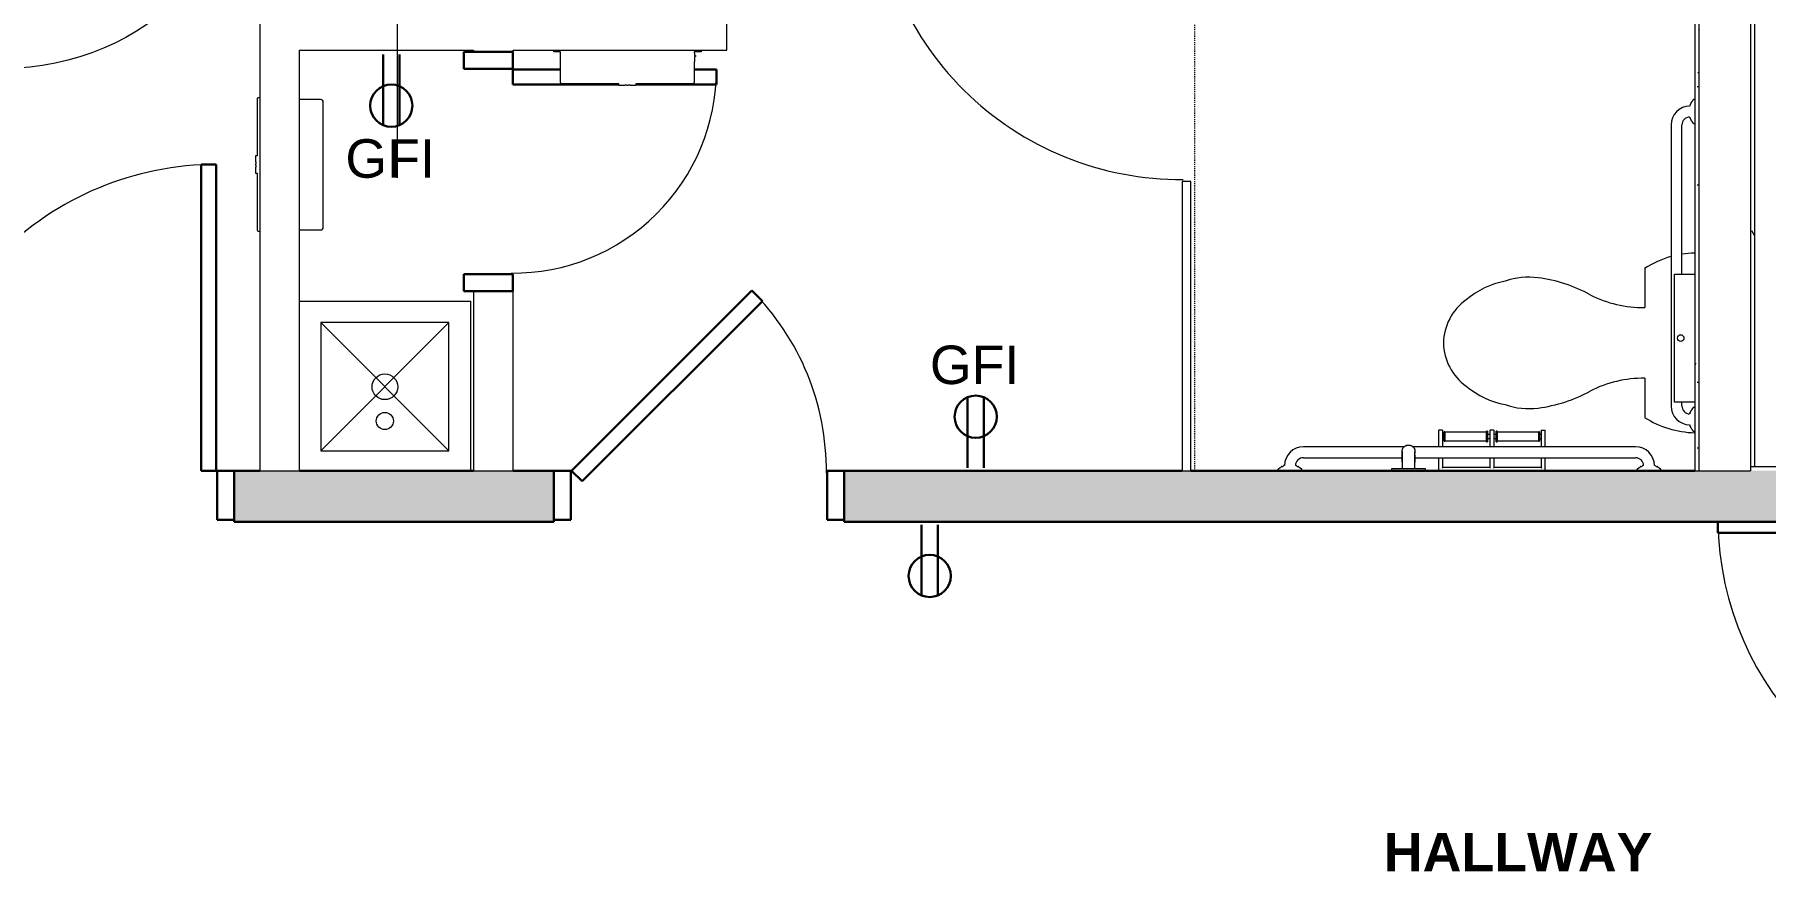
# Model space of a CAD drawing. Header units: inches. Extents: x -4688 to 1542, y -3558 to 978.
# Drawn here: x 585.1 to 787.5, y 395.9 to 493.8 of the extents above; entities that cross this region are included whole.
import ezdxf

# ---------------------------------------------------------------- set-up
doc = ezdxf.new("R2010")
doc.units = ezdxf.units.IN
doc.header["$MEASUREMENT"] = 0
doc.linetypes.add('Dash 1_8_', pattern=[0.25, 0.125, -0.125])
for name, color, linetype, lineweight in [('A-ANNO-NOTE', 131, 'Continuous', 40), ('A-AREA-IDEN', 2, 'Continuous', 9), ('A-DETL', 90, 'Continuous', 9), ('A-DOOR', 31, 'Continuous', 18), ('A-DOOR-FRAM', 31, 'Continuous', 30), ('A-WALL', 113, 'Continuous', 18), ('A-WALL-PATT', 111, 'Continuous', 18), ('I-FURN', 30, 'Continuous', 9), ('I-WALL', 2, 'Continuous', 18), ('P-SANR-FIXT', 6, 'Continuous', 9), ('Q-SPCQ', 91, 'Continuous', 9)]:
    doc.layers.add(name, color=color, linetype=linetype, lineweight=lineweight)
doc.styles.add('Swis721 Lt BT', font='swissl.ttf', dxfattribs={"height": 4.5})
doc.styles.add('Swis721 Lt BT_B', font='', dxfattribs={"height": 4.5})
doc.styles.get('Swis721 Lt BT_B').set_extended_font_data('Swis721 Lt BT', bold=True)
pattern_1 = [(0, (0, 0), (15.36, 3.84), [0.634, -10.886, 0.634, -10.886, -61.44]), (0, (0, 0), (15.36, 3.84), [-23.04, 0.634, -22.406, 0.634, -10.886, -26.88]), (0, (0, 0), (15.36, 3.84), [-57.6, 0.634, -7.046, 0.634, -18.566]), (120, (5.76, 1.92), (-11.005538, 11.38215), [0.634, -10.886, 0.634, -10.886, -61.44]), (120, (5.76, 1.92), (-11.005538, 11.38215), [-23.04, 0.634, -22.406, 0.634, -10.886, -26.88]), (120, (5.76, 1.92), (-11.005538, 11.38215), [-57.6, 0.634, -7.046, 0.634, -18.566]), (240, (7.68, 9.6), (-4.354462, -15.22215), [0.634, -10.886, 0.634, -10.886, -61.44]), (240, (7.68, 9.6), (-4.354462, -15.22215), [-23.04, 0.634, -22.406, 0.634, -10.886, -26.88]), (240, (7.68, 9.6), (-4.354462, -15.22215), [-57.6, 0.634, -7.046, 0.634, -18.566])]

# ---------------------------------------------------------------- blocks, each defined once
blk = doc.blocks.new('Single Flush - D1 2_6_ X 8_-8256118-1st Floor Power _ Signal')
at = {"layer": 'A-DOOR', "color": 8, "lineweight": 30}
for p, q in [((-7.41, -22.84), (13.67, -1.76)), ((13.67, -1.76), (14.91, -3)), ((14.91, -3), (-6.17, -24.08)), ((-6.17, -24.08), (-7.41, -22.84))]:
    blk.add_line(p, q, dxfattribs=at)
at = {"layer": 'A-DOOR', "lineweight": 9}
blk.add_arc((14.91, -3), 29.81, 179.5, 225, dxfattribs=at)
at = {"layer": 'A-DOOR-FRAM', "color": 8}
for p, q in [((-17, 2.75), (-17, -3)), ((-17, 2.75), (-15, 2.75)), ((-15, 2.75), (-15, -3)), ((15, 2.75), (15, -3)), ((15, 2.75), (17, 2.75)), ((17, 2.75), (17, -3)), ((-17, -3), (-15, -3)), ((15, -3), (17, -3))]:
    blk.add_line(p, q, dxfattribs=at)
blk = doc.blocks.new('Single Glass_All Glass_Frameless - 3_-0_x8_-0_-8319656-1st Floor Power _ Signal')
at = {"layer": 'A-DOOR'}
for p, q in [((20.62, 36.78), (20.62, 0.78)), ((21.99, 36.78), (20.62, 36.78)), ((21.99, 0.78), (21.99, 36.78)), ((20.62, 0.78), (21.99, 0.78))]:
    blk.add_line(p, q, dxfattribs=at)
at = {"layer": 'A-DOOR', "lineweight": 9}
blk.add_arc((21.99, 0.78), 36, 90, 180.5, dxfattribs=at)
blk = doc.blocks.new('Single Flush - D1 3_ X 8_-8256348-1st Floor Power _ Signal')
at = {"layer": 'A-DOOR', "lineweight": 30}
for p, q in [((16.15625, 38.8125), (16.15625, 3)), ((17.90625, 38.8125), (16.15625, 38.8125)), ((17.90625, 3), (17.90625, 38.8125)), ((16.15625, 3), (17.90625, 3))]:
    blk.add_line(p, q, dxfattribs=at)
at = {"layer": 'A-DOOR', "lineweight": 9}
blk.add_arc((17.90625, 3), 35.8125, 90, 180.5, dxfattribs=at)
at = {"layer": 'A-DOOR-FRAM'}
for p, q in [((-20, -2.75), (-20, 3)), ((-20, 3), (-18, 3)), ((-18, -2.75), (-18, 3)), ((18.000004, -2.75), (18.000004, 3)), ((18.000004, 3), (20.000004, 3)), ((20.000004, -2.75), (20.000004, 3)), ((-20, -2.75), (-18, -2.75)), ((18.000004, -2.75), (20.000004, -2.75))]:
    blk.add_line(p, q, dxfattribs=at)
blk = doc.blocks.new('ADA TOILET - Floor Mount 2-7618382-1st Floor Power _ Signal')
at = {"layer": 'P-SANR-FIXT', "linetype": 'Dash 1_8_'}
for p, q in [((-42, -60.94), (-42, -2.44)), ((14.94, -60.94), (-42, -60.94))]:
    blk.add_line(p, q, dxfattribs=at)
at = {"layer": 'P-SANR-FIXT'}
for p, q in [((-8.7, -8.31), (-4.13, -8.31)), ((4.13, -8.31), (8.7, -8.31))]:
    blk.add_line(p, q, dxfattribs=at)
for centre, radius, start, end in [((0.69, -2.25), 11.19, 180.9973, 188.8331), ((-0.69, -2.25), 11.19, 327.1473, 359.0027), ((0.69, -2.25), 11.19, 195.4839, 212.8527), ((-17.85, -8.46), 13.72, 332.9997, 0.6089), ((17.85, -8.46), 13.72, 179.3911, 207.0003), ((9.41, -22.94), 17.16, 151.2397, 172.7867), ((-9.41, -22.94), 17.16, 7.2133, 28.7603), ((0.88, -21.86), 8.56, 172.7867, 198.8936), ((-0.88, -21.86), 8.56, 341.1064, 7.2133), ((2.68, -22.72), 10.08, 190.9157, 219.9319), ((-2.68, -22.72), 10.08, 320.0681, 349.0843), ((0.18, -25.42), 6.45, 215.8378, 268.4031), ((-0.18, -25.42), 6.45, 271.5969, 324.1622)]:
    blk.add_arc(centre, radius, start, end, dxfattribs=at)
blk = doc.blocks.new('P-Mop_Sink - P-Mop_Sink 2-7674777-1st Floor Power _ Signal')
at = {"layer": 'P-SANR-FIXT'}
for p, q in [((-12, 0), (8, 0)), ((8, 0), (8, -19.8125)), ((5.5, -2.5), (-9.5, -17.5)), ((-9.5, -2.5), (5.5, -17.5)), ((-9.5, -2.5), (-9.5, -17.5)), ((5.5, -2.5), (-9.5, -2.5)), ((5.5, -17.5), (5.5, -2.5)), ((-9.5, -17.5), (5.5, -17.5))]:
    blk.add_line(p, q, dxfattribs=at)
for centre, radius in [((-2, -10), 1.5), ((-2, -14), 1)]:
    blk.add_circle(centre, radius, dxfattribs=at)
blk = doc.blocks.new('Single Flush - D2 2_X8_-7674782-1st Floor Power _ Signal')
at = {"layer": 'A-DOOR', "lineweight": 30}
for p, q in [((10.16, -2.31), (11.91, -2.31)), ((10.16, -14.69), (10.16, -2.31)), ((11.91, -2.31), (11.91, -7.88)), ((10.16, -26.12), (10.16, -16.69)), ((11.91, -23.5), (11.91, -26.12)), ((11.91, -26.12), (10.16, -26.12))]:
    blk.add_line(p, q, dxfattribs=at)
at = {"layer": 'A-DOOR', "lineweight": 9}
blk.add_arc((11.91, -2.31), 23.81, 179.5, 270, dxfattribs=at)
at = {"layer": 'A-DOOR-FRAM'}
for p, q in [((-14, 3.44), (-14, -2.31)), ((-14, 3.44), (-12, 3.44)), ((-12, 3.44), (-12, -2.31)), ((12, 3.44), (12, -2.31)), ((12, 3.44), (14, 3.44)), ((14, 3.44), (14, -2.31)), ((-14, -2.31), (-12, -2.31)), ((12, -2.31), (14, -2.31))]:
    blk.add_line(p, q, dxfattribs=at)
blk = doc.blocks.new('P-Grab_Bar-36in - 36 INCH-8432785-1st Floor Power _ Signal')
at = {"layer": 'I-FURN'}
for p, q in [((779.28, 486.16), (779.14, 486.16)), ((778.67, 485.46), (778.67, 485.4)), ((778.67, 484.12), (778.67, 484.06)), ((776.49, 483.19), (776.49, 450.33)), ((777.76, 465.76), (777.76, 483.19)), ((779.14, 483.36), (779.28, 483.36)), ((777.76, 450.34), (777.76, 450.76)), ((779.28, 450.16), (779.14, 450.16)), ((778.67, 449.46), (778.67, 449.4)), ((778.67, 448.12), (778.67, 448.06)), ((779.14, 447.36), (779.28, 447.36))]:
    blk.add_line(p, q, dxfattribs=at)
for centre, radius, start, end in [((779.02, 485.89), 0.0975, 119.1521, 180.844), ((778.95, 486.07), 0.0984, 282.9529, 357.0442), ((779.14, 486.07), 0.0934, 90, 181.9989), ((778.7, 483.19), 2.21, 90.8555, 180), ((778.7, 483.18), 0.946, 92.3411, 179.4235), ((778.7, 485.47), 0.0327, 122.2602, 183.2136), ((778.7, 484.05), 0.0327, 176.7864, 237.7398), ((778.54, 485.71), 0.259, 302.2602, 359.7322), ((778.54, 483.81), 0.259, 0.2678, 57.7398), ((778.9, 485.72), 0.0983, 122.176, 187.8138), ((778.82, 485.9), 0.0998, 286.0057, 349.9867), ((778.9, 483.8), 0.0983, 172.1862, 237.824), ((778.82, 483.62), 0.0998, 10.0133, 73.9943), ((779.02, 483.63), 0.0975, 179.156, 240.8479), ((778.95, 483.45), 0.0984, 2.9558, 77.0471), ((779.14, 483.45), 0.0934, 178.0011, 270), ((778.7, 450.33), 2.21, 180.1144, 269.1364), ((778.7, 450.34), 0.946, 180.3393, 267.6607), ((778.7, 449.47), 0.0327, 122.2661, 183.2325), ((778.54, 449.71), 0.259, 302.2661, 359.7339), ((778.9, 449.72), 0.0983, 122.1794, 187.8206), ((778.82, 449.9), 0.0998, 286.0117, 349.9883), ((779.02, 449.89), 0.0975, 119.1532, 180.8468), ((778.95, 450.07), 0.0984, 282.955, 357.045), ((779.14, 450.07), 0.0934, 90, 182), ((778.7, 448.05), 0.0327, 176.7536, 237.7296), ((778.54, 447.81), 0.259, 0.2648, 57.7296), ((778.9, 447.8), 0.0983, 172.1743, 237.8182), ((778.82, 447.62), 0.0998, 10.0105, 73.9839), ((779.02, 447.63), 0.0975, 179.1511, 240.846), ((778.95, 447.45), 0.0984, 2.9544, 77.0435), ((779.14, 447.45), 0.0934, 177.9992, 270)]:
    blk.add_arc(centre, radius, start, end, dxfattribs=at)
blk = doc.blocks.new('P-Grab_Bar_18in_Vertical - 18 INCH-8435429-1st Floor Power _ Signal')
at = {"layer": 'Q-SPCQ'}
for p, q in [((-2, 0), (-2, -0.25)), ((-2, 0), (-2, -0.25)), ((0, -0.25), (-1.95, -0.25)), ((-1.95, -0.25), (-1.95, -0.25)), ((-0.75, -0.25), (-0.75, -1)), ((-0.75, -0.25), (-0.75, -1)), ((1.95, -0.25), (0, -0.25)), ((0.75, -1), (0.75, -0.25)), ((0.75, -1), (0.75, -0.25)), ((1.95, -0.25), (1.95, -0.25)), ((2, -0.25), (2, 0)), ((2, -0.25), (2, 0)), ((-0.75, -2.08), (-0.75, -2.06))]:
    blk.add_line(p, q, dxfattribs=at)
at = {"layer": 'Q-SPCQ', "flags": 128}
for points in [[(-0.75, -1), (-0.75, -1.05), (-0.75, -1.1), (-0.75, -1.15), (-0.75, -1.2), (-0.75, -1.25), (-0.75, -1.3), (-0.75, -1.35), (-0.75, -1.39), (-0.75, -1.44), (-0.75, -1.49), (-0.75, -1.53), (-0.75, -1.58), (-0.75, -1.62), (-0.75, -1.66), (-0.75, -1.71), (-0.75, -1.75), (-0.75, -1.79), (-0.75, -1.82), (-0.75, -1.86), (-0.75, -1.9), (-0.75, -1.93), (-0.75, -1.96), (-0.75, -1.99), (-0.75, -2.02), (-0.75, -2.05), (-0.75, -2.08), (-0.75, -2.1), (-0.75, -2.13), (-0.75, -2.15), (-0.75, -2.17), (-0.75, -2.18), (-0.75, -2.2), (-0.75, -2.21), (-0.75, -2.22), (-0.75, -2.23), (-0.75, -2.24), (-0.75, -2.24), (-0.75, -2.25), (-0.75, -2.25), (-0.75, -2.25)], [(-0.75, -1.86), (-0.75, -1.83), (-0.75, -1.8), (-0.75, -1.76), (-0.75, -1.72), (-0.75, -1.68), (-0.75, -1.63), (-0.75, -1.59), (-0.75, -1.54), (-0.75, -1.5), (-0.75, -1.45), (-0.75, -1.41), (-0.75, -1.36), (-0.75, -1.31), (-0.75, -1.26), (-0.75, -1.21), (-0.75, -1.16), (-0.75, -1.11), (-0.75, -1.06), (-0.75, -1.01), (-0.75, -1)], [(0.75, -2.25), (0.75, -2.25), (0.75, -2.25), (0.75, -2.24), (0.75, -2.23), (0.75, -2.23), (0.75, -2.21), (0.75, -2.2), (0.75, -2.19), (0.75, -2.17), (0.75, -2.15), (0.75, -2.13), (0.75, -2.11), (0.75, -2.08), (0.75, -2.06), (0.75, -2.03), (0.75, -2), (0.75, -1.97), (0.75, -1.94), (0.75, -1.91), (0.75, -1.87), (0.75, -1.83), (0.75, -1.8), (0.75, -1.76), (0.75, -1.72), (0.75, -1.68), (0.75, -1.63), (0.75, -1.59), (0.75, -1.54), (0.75, -1.5), (0.75, -1.45), (0.75, -1.41), (0.75, -1.36), (0.75, -1.31), (0.75, -1.26), (0.75, -1.21), (0.75, -1.16), (0.75, -1.11), (0.75, -1.06), (0.75, -1.01), (0.75, -1)], [(0.75, -1), (0.75, -1.05), (0.75, -1.1), (0.75, -1.15), (0.75, -1.2), (0.75, -1.25), (0.75, -1.3), (0.75, -1.35), (0.75, -1.39), (0.75, -1.44), (0.75, -1.49), (0.75, -1.53), (0.75, -1.58), (0.75, -1.62), (0.75, -1.66), (0.75, -1.71), (0.75, -1.75), (0.75, -1.79), (0.75, -1.82), (0.75, -1.86), (0.75, -1.9), (0.75, -1.93), (0.75, -1.96), (0.75, -1.99), (0.75, -2.02), (0.75, -2.05), (0.75, -2.08), (0.75, -2.1), (0.75, -2.13), (0.75, -2.15), (0.75, -2.17), (0.75, -2.18), (0.75, -2.2), (0.75, -2.21), (0.75, -2.22), (0.75, -2.23), (0.75, -2.24), (0.75, -2.24), (0.75, -2.25), (0.75, -2.25), (0.75, -2.25)], [(-0.75, -2.25), (-0.75, -2.25), (-0.75, -2.25), (-0.75, -2.24), (-0.75, -2.23), (-0.75, -2.23), (-0.75, -2.21), (-0.75, -2.2), (-0.75, -2.19), (-0.75, -2.17), (-0.75, -2.15), (-0.75, -2.13), (-0.75, -2.11)], [(0, -3), (-0.03, -3), (-0.06, -3), (-0.09, -2.99), (-0.12, -2.99), (-0.15, -2.99), (-0.18, -2.98), (-0.21, -2.97), (-0.24, -2.96), (-0.26, -2.95), (-0.29, -2.94), (-0.32, -2.93), (-0.35, -2.92), (-0.37, -2.9), (-0.4, -2.89), (-0.42, -2.87), (-0.45, -2.85), (-0.47, -2.83), (-0.49, -2.81), (-0.52, -2.79), (-0.54, -2.77), (-0.56, -2.75), (-0.58, -2.73), (-0.6, -2.7), (-0.61, -2.68), (-0.63, -2.66), (-0.65, -2.63), (-0.66, -2.6), (-0.68, -2.58), (-0.69, -2.55), (-0.7, -2.52), (-0.71, -2.49), (-0.72, -2.47), (-0.73, -2.44), (-0.73, -2.41), (-0.74, -2.38), (-0.74, -2.35), (-0.75, -2.32), (-0.75, -2.29), (-0.75, -2.26), (-0.75, -2.25)], [(0.75, -2.25), (0.75, -2.28), (0.75, -2.31), (0.74, -2.34), (0.74, -2.37), (0.74, -2.4), (0.73, -2.43), (0.72, -2.46), (0.71, -2.49), (0.7, -2.51), (0.69, -2.54), (0.68, -2.57), (0.67, -2.6), (0.65, -2.62), (0.64, -2.65), (0.62, -2.67), (0.6, -2.7), (0.58, -2.72), (0.56, -2.74), (0.54, -2.77), (0.52, -2.79), (0.5, -2.81), (0.48, -2.83), (0.45, -2.85), (0.43, -2.86), (0.41, -2.88), (0.38, -2.9), (0.35, -2.91), (0.33, -2.93), (0.3, -2.94), (0.27, -2.95), (0.24, -2.96), (0.22, -2.97), (0.19, -2.98), (0.16, -2.98), (0.13, -2.99), (0.1, -2.99), (0.07, -3), (0.04, -3), (0.01, -3)]]:
    blk.add_lwpolyline(points, dxfattribs=at)
blk = doc.blocks.new('P-Grab_Bar-42in - 42 INCH-8434794-1st Floor Power _ Signal')
at = {"layer": 'I-FURN'}
for p, q in [((745.28, 445.55), (733.48, 445.55)), ((772.34, 445.55), (746.27, 445.55)), ((733.49, 444.28), (745.03, 444.28)), ((746.53, 444.28), (772.34, 444.28)), ((730.51, 442.9), (730.51, 442.76)), ((731.27, 443.37), (731.21, 443.37)), ((732.61, 443.37), (732.55, 443.37)), ((733.31, 442.76), (733.31, 442.9)), ((772.51, 442.9), (772.51, 442.76)), ((773.27, 443.37), (773.21, 443.37)), ((774.61, 443.37), (774.55, 443.37)), ((775.31, 442.76), (775.31, 442.9))]:
    blk.add_line(p, q, dxfattribs=at)
for centre, radius, start, end in [((733.48, 443.34), 2.21, 90.1144, 179.1364), ((772.34, 443.34), 2.21, 0.8555, 90), ((733.49, 443.33), 0.946, 90.3393, 177.6607), ((772.33, 443.33), 0.946, 2.3411, 89.4235), ((730.6, 442.9), 0.0934, 87.9992, 180), ((730.6, 443.09), 0.0984, 272.9544, 347.0435), ((730.78, 443.02), 0.0975, 89.1511, 150.846), ((730.77, 443.22), 0.0998, 280.0105, 343.9839), ((730.95, 443.14), 0.0983, 82.1743, 147.8182), ((730.96, 443.49), 0.259, 270.2648, 327.7296), ((731.2, 443.34), 0.0327, 86.7536, 147.7296), ((732.62, 443.34), 0.0327, 32.2661, 93.2325), ((732.86, 443.49), 0.259, 212.2661, 269.7339), ((732.87, 443.14), 0.0983, 32.1794, 97.8206), ((733.05, 443.22), 0.0998, 196.0117, 259.9883), ((733.04, 443.02), 0.0975, 29.1532, 90.8468), ((733.22, 443.09), 0.0984, 192.955, 267.045), ((733.22, 442.9), 0.0934, 0, 92), ((772.6, 442.9), 0.0934, 88.0011, 180), ((772.6, 443.09), 0.0984, 272.9558, 347.0471), ((772.78, 443.02), 0.0975, 89.156, 150.8479), ((772.77, 443.22), 0.0998, 280.0133, 343.9943), ((772.95, 443.14), 0.0983, 82.1862, 147.824), ((772.96, 443.49), 0.259, 270.2678, 327.7398), ((773.2, 443.34), 0.0327, 86.7864, 147.7398), ((774.62, 443.34), 0.0327, 32.2602, 93.2136), ((774.86, 443.49), 0.259, 212.2602, 269.7322), ((774.87, 443.14), 0.0983, 32.176, 97.8138), ((775.05, 443.22), 0.0998, 196.0057, 259.9867), ((775.04, 443.02), 0.0975, 29.1521, 90.844), ((775.22, 443.09), 0.0984, 192.9529, 267.0442), ((775.22, 442.9), 0.0934, 0, 91.9989)]:
    blk.add_arc(centre, radius, start, end, dxfattribs=at)
blk = doc.blocks.new('Single Flush - D2 3_ X 8_-V121-1st Floor Power _ Signal')
at = {"layer": 'A-DOOR', "lineweight": 30}
for p, q in [((16.16, 38.62), (16.16, 2.81)), ((17.44, 38.62), (16.16, 38.62)), ((16.16, 2.81), (17.44, 2.81))]:
    blk.add_line(p, q, dxfattribs=at)
at = {"layer": 'A-DOOR', "lineweight": 9}
blk.add_arc((17.91, 2.81), 35.81, 90.7477, 180.5, dxfattribs=at)
at = {"layer": 'A-DOOR-FRAM'}
for p, q in [((-20, -2.94), (-20, 2.81)), ((-20, 2.81), (-18, 2.81)), ((-18, -2.94), (-18, 2.81)), ((18, -2.94), (18, 2.81)), ((18, 2.81), (20, 2.81)), ((20, -2.94), (20, 2.81)), ((-20, -2.94), (-18, -2.94)), ((18, -2.94), (20, -2.94))]:
    blk.add_line(p, q, dxfattribs=at)
blk = doc.blocks.new('P-Seat_Cover_Dispenser - P-Seat_Cover_Dispenser-2689002-1st Floor Power _ Signal')
at = {"layer": 'Q-SPCQ'}
for p, q in [((487.28, 465.26), (489.65, 465.26)), ((489.65, 465.26), (489.65, 450.26)), ((489.65, 450.26), (487.28, 450.26))]:
    blk.add_line(p, q, dxfattribs=at)
blk.add_ellipse((488.93, 457.75), major_axis=(0, 0.391), ratio=0.967919, dxfattribs=at)
blk = doc.blocks.new('Toilet-Tissue-Dispenser_Bobrick_B-2740 - B-2740-7898746-1st Floor Power _ Signal')
at = {"layer": 'Q-SPCQ'}
for p, q in [((749.28, 447.51), (749.28, 445.55)), ((749.28, 447.51), (749.34, 447.51)), ((749.71, 447.51), (749.34, 447.51)), ((749.71, 447.51), (749.78, 447.51)), ((749.78, 445.55), (749.78, 447.51)), ((755.28, 447.51), (755.28, 445.55)), ((755.28, 447.51), (755.34, 447.51)), ((755.71, 447.51), (755.34, 447.51)), ((755.71, 447.51), (755.78, 447.51)), ((755.78, 445.55), (755.78, 447.51)), ((761.28, 447.51), (761.28, 445.55)), ((761.28, 447.51), (761.34, 447.51)), ((761.34, 447.51), (761.71, 447.51)), ((761.71, 447.51), (761.78, 447.51)), ((761.78, 445.55), (761.78, 447.51)), ((750.03, 447.01), (749.77, 447.01)), ((749.77, 446.51), (750.03, 446.51)), ((750.03, 447.32), (749.96, 447.32)), ((749.96, 447.32), (749.96, 447.3)), ((749.96, 446.2), (749.96, 447.32)), ((755.03, 447.26), (749.96, 447.26)), ((749.96, 446.26), (755.03, 446.26)), ((749.96, 446.22), (749.96, 446.2)), ((749.96, 446.2), (750.03, 446.2)), ((750.03, 447.32), (750.03, 446.2)), ((750.03, 447.3), (750.03, 447.32)), ((750.03, 446.2), (750.03, 446.22)), ((755.03, 447.38), (754.9, 447.38)), ((754.9, 446.13), (754.9, 447.38)), ((754.9, 446.13), (755.03, 446.13)), ((755.03, 447.38), (755.03, 446.13)), ((755.28, 447.01), (755.03, 447.01)), ((755.03, 446.51), (755.28, 446.51)), ((756.03, 447.01), (755.77, 447.01)), ((755.77, 446.51), (756.03, 446.51)), ((756.15, 447.38), (756.03, 447.38)), ((756.03, 446.13), (756.03, 447.38)), ((761.09, 447.26), (756.03, 447.26)), ((756.03, 446.26), (761.09, 446.26)), ((756.03, 446.13), (756.15, 446.13)), ((756.15, 447.38), (756.15, 446.13)), ((761.09, 447.32), (761.03, 447.32)), ((761.03, 447.32), (761.03, 447.3)), ((761.03, 446.2), (761.03, 447.32)), ((761.28, 447.01), (761.03, 447.01)), ((761.03, 446.51), (761.28, 446.51)), ((761.03, 446.22), (761.03, 446.2)), ((761.03, 446.2), (761.09, 446.2)), ((761.09, 447.32), (761.09, 446.2)), ((761.09, 447.3), (761.09, 447.32)), ((761.09, 446.2), (761.09, 446.22)), ((749.28, 444.28), (749.28, 442.76)), ((749.78, 443.13), (749.78, 444.28)), ((755.28, 444.28), (755.28, 443.13)), ((755.78, 443.13), (755.78, 444.28)), ((761.28, 444.28), (761.28, 443.13)), ((761.78, 442.76), (761.78, 444.28)), ((755.28, 443.13), (749.78, 443.13)), ((761.28, 443.13), (755.78, 443.13))]:
    blk.add_line(p, q, dxfattribs=at)
for points, knots in [([(749.78, 443.13), (749.78, 443.13), (749.78, 443.13), (749.77, 443.13), (749.77, 443.13), (749.76, 443.12), (749.76, 443.12), (749.75, 443.11), (749.75, 443.1), (749.74, 443.1), (749.73, 443.09), (749.72, 443.08), (749.71, 443.07)], [0, 0, 0, 0, 0.166667, 0.25, 0.333333, 0.416667, 0.5, 0.583333, 0.666667, 0.75, 0.833333, 1, 1, 1, 1]), ([(755.34, 443.07), (755.33, 443.08), (755.33, 443.08), (755.32, 443.09), (755.31, 443.1), (755.3, 443.11), (755.3, 443.11), (755.29, 443.12), (755.29, 443.12), (755.28, 443.13), (755.28, 443.13), (755.28, 443.13), (755.28, 443.13), (755.28, 443.13), (755.28, 443.13)], [0, 0, 0, 0, 0.142857, 0.285714, 0.357143, 0.428571, 0.5, 0.571429, 0.642857, 0.714286, 0.785714, 0.857143, 0.928571, 1, 1, 1, 1]), ([(755.78, 443.13), (755.78, 443.13), (755.78, 443.13), (755.77, 443.13), (755.77, 443.13), (755.77, 443.13), (755.76, 443.12), (755.76, 443.12), (755.75, 443.11), (755.75, 443.11), (755.74, 443.1), (755.74, 443.09), (755.73, 443.08), (755.72, 443.08), (755.71, 443.07)], [0, 0, 0, 0, 0.071429, 0.142857, 0.214286, 0.285714, 0.357143, 0.428571, 0.5, 0.571429, 0.642857, 0.714286, 0.857143, 1, 1, 1, 1]), ([(761.28, 443.13), (761.28, 443.13), (761.28, 443.13), (761.28, 443.13), (761.28, 443.13), (761.29, 443.12), (761.29, 443.12), (761.3, 443.11), (761.31, 443.1), (761.31, 443.1), (761.33, 443.09), (761.33, 443.08), (761.34, 443.07)], [0, 0, 0, 0, 0.166667, 0.25, 0.333333, 0.416667, 0.5, 0.583333, 0.666667, 0.75, 0.833333, 1, 1, 1, 1])]:
    blk.add_open_spline(points, degree=3, knots=knots, dxfattribs=at)
blk = doc.blocks.new('P-Recessed Trash and Paper Towel Dispenser - Small_Receptacle-2830693-1st Floor Power _ Signal')
at = {"layer": 'Q-SPCQ'}
for p, q in [((611.08, 486.25), (611.08, 479.57)), ((611.4, 486.38), (611.22, 486.38)), ((618.52, 486.17), (616.03, 486.17)), ((618.83, 471.23), (618.83, 485.86)), ((611.08, 479.57), (610.88, 479.57)), ((610.88, 479.57), (610.88, 478.88)), ((610.88, 478.88), (610.93, 478.88)), ((610.93, 478.65), (610.88, 478.65)), ((610.88, 478.65), (610.88, 478.49)), ((610.88, 478.49), (610.93, 478.49)), ((610.93, 478.26), (610.88, 478.26)), ((610.88, 478.26), (610.88, 477.57)), ((610.93, 478.88), (610.93, 478.65)), ((610.93, 478.49), (610.93, 478.26)), ((610.88, 477.57), (611.08, 477.57)), ((611.08, 477.57), (611.08, 470.89)), ((611.22, 470.76), (611.4, 470.76)), ((616.03, 470.92), (618.52, 470.92))]:
    blk.add_line(p, q, dxfattribs=at)
for centre, radius, start, end in [((611.21, 486.25), 0.129, 87.0334, 180), ((618.52, 485.86), 0.31, 0, 90), ((611.22, 470.9), 0.136, 183.009, 270), ((618.52, 471.23), 0.311, 270, 0)]:
    blk.add_arc(centre, radius, start, end, dxfattribs=at)
blk = doc.blocks.new('P-Recessed Trash and Paper Towel Dispenser - Small_Receptacle-V152-1st Floor Power _ Signal')
at = {"layer": 'Q-SPCQ'}
for p, q in [((645.78, 491.76), (645.78, 491.95)), ((646.59, 491.76), (645.78, 491.76)), ((646.59, 488.15), (646.59, 491.76)), ((663.03, 491.76), (662.21, 491.76)), ((662.21, 491.76), (662.21, 491.6)), ((662.21, 491.6), (662.24, 491.6)), ((662.21, 490.58), (662.21, 488.15)), ((662.24, 490.58), (662.21, 490.58)), ((662.24, 491.6), (662.24, 491.3)), ((662.24, 491.3), (662.37, 491.3)), ((662.37, 491.2), (662.24, 491.2)), ((662.24, 491.2), (662.24, 490.58)), ((662.37, 491.3), (662.37, 491.2)), ((663.03, 491.95), (663.03, 491.76)), ((653.4, 488.01), (646.72, 488.01)), ((653.4, 487.8), (653.4, 488.01)), ((662.08, 488.01), (655.4, 488.01)), ((655.4, 488.01), (655.4, 487.8)), ((654.09, 487.8), (653.4, 487.8)), ((654.32, 487.85), (654.09, 487.85)), ((654.09, 487.85), (654.09, 487.8)), ((654.32, 487.8), (654.32, 487.85)), ((654.48, 487.8), (654.32, 487.8)), ((654.71, 487.85), (654.48, 487.85)), ((654.48, 487.85), (654.48, 487.8)), ((654.71, 487.8), (654.71, 487.85)), ((655.4, 487.8), (654.71, 487.8))]:
    blk.add_line(p, q, dxfattribs=at)
for centre, radius, start, end in [((646.73, 488.15), 0.136, 180, 266.991), ((662.08, 488.14), 0.129, 270, 2.9666)]:
    blk.add_arc(centre, radius, start, end, dxfattribs=at)

msp = doc.modelspace()

# ---------------------------------------------------------------- hatches: boundary and pattern name
at = {"layer": 'A-WALL-PATT', "lineweight": 9}
h = msp.add_hatch(dxfattribs=at)
h.set_pattern_fill('FP_1', color=256, style=0, pattern_type=2)
h.set_pattern_definition(pattern_1)
h.paths.add_polyline_path([(779.28, 442.76), (779.78, 442.76), (779.78, 567.01), (779.28, 567.01), (779.28, 460.68)], flags=0)
h = msp.add_hatch(dxfattribs=at)
h.set_pattern_fill('FP_1', color=256, style=0, pattern_type=2)
h.set_pattern_definition(pattern_1)
h.paths.add_polyline_path([(786.28, 443.26), (786.28, 518.88), (785.78, 518.88), (785.78, 443.26)], flags=0)
h.paths.add_polyline_path([(785.78, 519.88), (786.28, 519.88), (786.28, 567.01), (785.78, 567.01), (785.78, 538.57)], flags=0)
h = msp.add_hatch(color=7, dxfattribs=at)
h.paths.add_polyline_path([(1087.74, 436.76), (1087.74, 442.76), (1003.74, 442.76), (1003.74, 436.76), (1050.05, 436.76)], flags=0)
h.paths.add_polyline_path([(969.36, 436.76), (969.36, 442.76), (880.49, 442.76), (880.49, 436.76), (942.97, 436.76)], flags=0)
h.paths.add_polyline_path([(835.89, 436.76), (846.49, 436.76), (846.49, 442.76), (679.78, 442.76), (679.78, 436.76), (809.12, 436.76)], flags=0)
h.paths.add_polyline_path([(645.78, 436.76), (645.78, 442.76), (608.4, 442.76), (608.4, 436.76), (621.73, 436.76)], flags=0)
h.paths.add_polyline_path([(568.4, 436.76), (568.4, 442.76), (480.78, 442.76), (480.78, 436.76), (568.19, 436.76)], flags=0)
h = msp.add_hatch(dxfattribs=at)
h.set_pattern_fill('FP_1', color=256, style=0, pattern_type=2)
h.set_pattern_definition(pattern_1)
h.paths.add_polyline_path([(817.78, 442.76), (817.78, 443.26), (785.78, 443.26), (785.78, 442.76), (809.12, 442.76)], flags=0)

# ---------------------------------------------------------------- linework, layer by layer
at = {"layer": 'A-ANNO-NOTE', "lineweight": 30}
for p, q in [((625.82, 491.43), (625.82, 483.17)), ((627.74, 491.43), (627.74, 483.17)), ((694.2, 443.09), (694.2, 451.35)), ((696.11, 443.09), (696.11, 451.35)), ((688.81, 436.43), (688.81, 428.17)), ((690.73, 436.43), (690.73, 428.17))]:
    msp.add_line(p, q, dxfattribs=at)
for centre in [(626.78, 485.45), (695.15, 449.07), (689.77, 430.45)]:
    msp.add_circle(centre, 2.47, dxfattribs=at)
at = {"layer": 'A-AREA-IDEN'}
msp.add_line((627.5, 477.01), (627.51, 609.41), dxfattribs=at)
at = {"layer": 'A-DETL'}
msp.add_circle((581.43, 519.81), 30, dxfattribs=at)
at = {"layer": 'A-WALL'}
for p, q in [((779.78, 442.76), (779.78, 567.01)), ((786.28, 443.26), (786.28, 567.01)), ((611.4, 496.57), (611.4, 442.76)), ((666.03, 491.95), (666.03, 496.57)), ((616.03, 442.76), (616.03, 491.95)), ((616.03, 491.95), (636.4, 491.95)), ((636.4, 491.95), (636.4, 491.76)), ((636.4, 491.76), (641.03, 491.76)), ((641.03, 491.76), (641.03, 491.95)), ((641.03, 491.95), (666.03, 491.95)), ((641.03, 463.76), (636.4, 463.76)), ((636.4, 463.76), (636.4, 442.76)), ((641.03, 442.76), (641.03, 463.76)), ((611.4, 442.76), (616.03, 442.76)), ((636.4, 442.76), (641.03, 442.76)), ((719.31, 442.76), (720.31, 442.76)), ((779.28, 442.76), (785.78, 442.76)), ((785.78, 443.26), (818.78, 443.26))]:
    msp.add_line(p, q, dxfattribs=at)
at = {"layer": 'A-WALL', "color": 8, "lineweight": 30}
for p, q in [((611.4, 442.76), (608.4, 442.76)), ((608.4, 442.76), (608.4, 436.76)), ((636.4, 442.76), (616.03, 442.76)), ((645.78, 442.76), (641.03, 442.76)), ((645.78, 436.76), (645.78, 442.76)), ((719.31, 442.76), (679.78, 442.76)), ((679.78, 442.76), (679.78, 436.76)), ((779.28, 442.76), (720.31, 442.76)), ((608.4, 436.76), (645.78, 436.76)), ((679.78, 436.76), (846.49, 436.76))]:
    msp.add_line(p, q, dxfattribs=at)
at = {"layer": 'I-WALL'}
for p, q in [((779.28, 567.01), (779.28, 442.76)), ((785.78, 567.01), (785.78, 442.76)), ((720.31, 476.57), (719.31, 476.57)), ((719.31, 476.57), (719.31, 442.76)), ((720.31, 442.76), (720.31, 476.57))]:
    msp.add_line(p, q, dxfattribs=at)

# ---------------------------------------------------------------- block references
at = {"layer": 'A-DOOR'}
for name, p, rotation in [('Single Glass_All Glass_Frameless - 3_-0_x8_-0_-8319656-1st Floor Power _ Signal', (719.9, 490.83), 89.99999999999993), ('Single Flush - D2 2_X8_-7674782-1st Floor Power _ Signal', (638.71, 477.76), 89.99999999999993), ('Single Flush - D1 2_6_ X 8_-8256118-1st Floor Power _ Signal', (662.78, 439.76), 180), ('Single Flush - D2 3_ X 8_-V121-1st Floor Power _ Signal', (820.59, 419.32), 90.00000000000011)]:
    msp.add_blockref(name, p, dxfattribs=dict(at, rotation=rotation))
msp.add_blockref('Single Flush - D1 3_ X 8_-8256348-1st Floor Power _ Signal', (588.4, 439.76), dxfattribs=at)
at = {"layer": 'P-SANR-FIXT', "rotation": 269.9999999999987}
msp.add_blockref('ADA TOILET - Floor Mount 2-7618382-1st Floor Power _ Signal', (781.72, 457.7), dxfattribs=at)
at = {"layer": 'P-SANR-FIXT'}
msp.add_blockref('P-Mop_Sink - P-Mop_Sink 2-7674777-1st Floor Power _ Signal', (628.03, 462.57), dxfattribs=at)
at = {"layer": 'Q-SPCQ'}
for name in ['P-Recessed Trash and Paper Towel Dispenser - Small_Receptacle-V152-1st Floor Power _ Signal', 'P-Recessed Trash and Paper Towel Dispenser - Small_Receptacle-2830693-1st Floor Power _ Signal', 'P-Grab_Bar-36in - 36 INCH-8432785-1st Floor Power _ Signal', 'Toilet-Tissue-Dispenser_Bobrick_B-2740 - B-2740-7898746-1st Floor Power _ Signal', 'P-Grab_Bar-42in - 42 INCH-8434794-1st Floor Power _ Signal']:
    msp.add_blockref(name, (0, 0), dxfattribs=at)
at = {"layer": 'Q-SPCQ', "rotation": 180}
for name, p in [('P-Seat_Cover_Dispenser - P-Seat_Cover_Dispenser-2689002-1st Floor Power _ Signal', (1266.55, 916.02)), ('P-Grab_Bar_18in_Vertical - 18 INCH-8435429-1st Floor Power _ Signal', (745.78, 442.76))]:
    msp.add_blockref(name, p, dxfattribs=at)

# ---------------------------------------------------------------- texts
at = {"layer": 'A-ANNO-NOTE', "lineweight": 9, "char_height": 4.5, "width": 11.9685, "attachment_point": 1, "style": 'Swis721 Lt BT'}
for insert in [(621.41, 481.52), (689.79, 457.39)]:
    msp.add_mtext('GFI', dxfattribs=dict(at, insert=insert))
at = {"layer": 'A-AREA-IDEN', "insert": (742.89, 400.4), "char_height": 4.5, "width": 35.148, "attachment_point": 1, "style": 'Swis721 Lt BT_B'}
msp.add_mtext('HALLWAY', dxfattribs=at)

doc.saveas('drawing.dxf')
